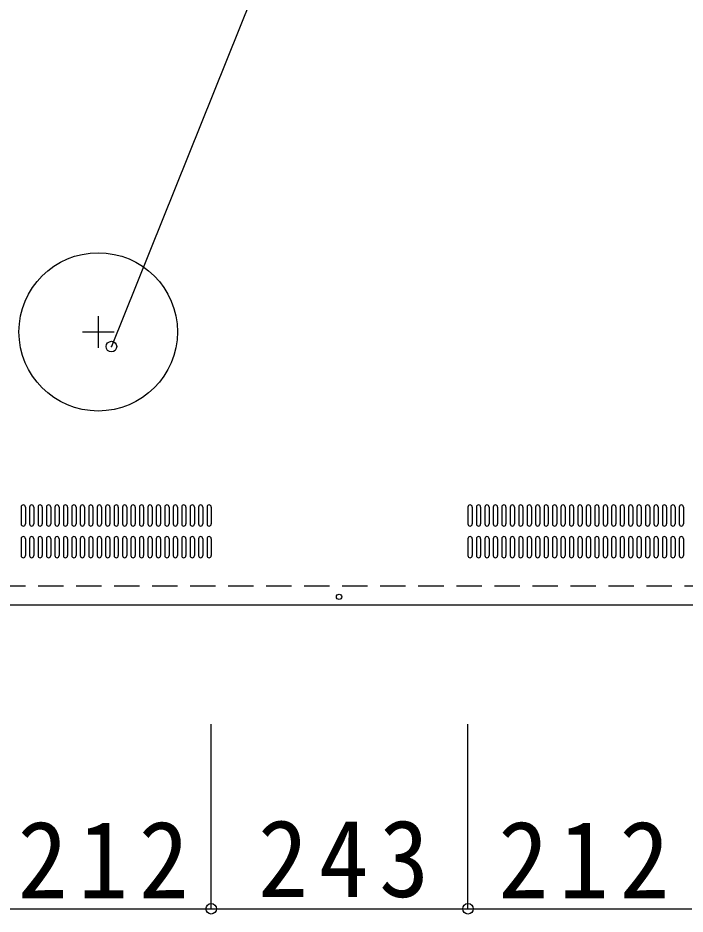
# Model space of a CAD drawing. Units: millimetres at full size, sheet at 1:20; details may follow other scales. Extents: x -3835 to 3448, y -4086 to 4350.
# Drawn here: x 922 to 1554, y 1955 to 2804 of the extents above; entities that cross this region are included whole.
import ezdxf

# ---------------------------------------------------------------- set-up
doc = ezdxf.new("R2010")
doc.units = ezdxf.units.MM
doc.header["$LTSCALE"] = 20
doc.header["$PDMODE"] = 32
doc.header["$PDSIZE"] = 10
doc.linetypes.add('CHAIN1', pattern=[8, 5, -1, 1, -1])
doc.linetypes.add('DASHED1', pattern=[1.8, 1.2, -0.6])
doc.layers.add('0-0', color=7, linetype='Continuous')
doc.styles.add('ＭＳ ゴシック', font='')
doc.styles.get('ＭＳ ゴシック').set_extended_font_data('MS Gothic')

msp = doc.modelspace()

# ---------------------------------------------------------------- linework, layer by layer
at = {"layer": '0-0'}
for p, q in [((1290.54, 3190.09), (1010.48, 2492.3)), ((925.01, 2340.24), (925.01, 2324.24)), ((929.01, 2340.24), (929.01, 2324.24)), ((933.01, 2340.24), (933.01, 2324.24)), ((937.01, 2340.24), (937.01, 2324.24)), ((941.01, 2340.24), (941.01, 2324.24)), ((945.01, 2340.24), (945.01, 2324.24)), ((949.01, 2340.24), (949.01, 2324.24)), ((953.01, 2340.24), (953.01, 2324.24)), ((957.01, 2340.24), (957.01, 2324.24)), ((961.01, 2340.24), (961.01, 2324.24)), ((965.01, 2340.24), (965.01, 2324.24)), ((969.01, 2340.24), (969.01, 2324.24)), ((973.01, 2340.24), (973.01, 2324.24)), ((977.01, 2340.24), (977.01, 2324.24)), ((981.01, 2340.24), (981.01, 2324.24)), ((985.01, 2340.24), (985.01, 2324.24)), ((989.01, 2340.24), (989.01, 2324.24)), ((993.01, 2340.24), (993.01, 2324.24)), ((997.01, 2340.24), (997.01, 2324.24)), ((1001.01, 2340.24), (1001.01, 2324.24)), ((1005.01, 2340.24), (1005.01, 2324.24)), ((1009.01, 2340.24), (1009.01, 2324.24)), ((1013.01, 2340.24), (1013.01, 2324.24)), ((1017.01, 2340.24), (1017.01, 2324.24)), ((1021.01, 2340.24), (1021.01, 2324.24)), ((1025.01, 2340.24), (1025.01, 2324.24)), ((1029.01, 2340.24), (1029.01, 2324.24)), ((1033.01, 2340.24), (1033.01, 2324.24)), ((1037.01, 2340.24), (1037.01, 2324.24)), ((1041.01, 2340.24), (1041.01, 2324.24)), ((1045.01, 2340.24), (1045.01, 2324.24)), ((1049.01, 2340.24), (1049.01, 2324.24)), ((1053.01, 2340.24), (1053.01, 2324.24)), ((1057.01, 2340.24), (1057.01, 2324.24)), ((1061.01, 2340.24), (1061.01, 2324.24)), ((1065.01, 2340.24), (1065.01, 2324.24)), ((1069.01, 2340.24), (1069.01, 2324.24)), ((1073.01, 2340.24), (1073.01, 2324.24)), ((1077.01, 2340.24), (1077.01, 2324.24)), ((1081.01, 2340.24), (1081.01, 2324.24)), ((1085.01, 2340.24), (1085.01, 2324.24)), ((1089.01, 2340.24), (1089.01, 2324.24)), ((1093.01, 2340.24), (1093.01, 2324.24)), ((1097.01, 2340.24), (1097.01, 2324.24)), ((1101.01, 2340.24), (1101.01, 2324.24)), ((1105.01, 2340.24), (1105.01, 2324.24)), ((1348.01, 2340.24), (1348.01, 2324.24)), ((1352.01, 2340.24), (1352.01, 2324.24)), ((1356.01, 2340.24), (1356.01, 2324.24)), ((1360.01, 2340.24), (1360.01, 2324.24)), ((1364.01, 2340.24), (1364.01, 2324.24)), ((1368.01, 2340.24), (1368.01, 2324.24)), ((1372.01, 2340.24), (1372.01, 2324.24)), ((1376.01, 2340.24), (1376.01, 2324.24)), ((1380.01, 2340.24), (1380.01, 2324.24)), ((1384.01, 2340.24), (1384.01, 2324.24)), ((1388.01, 2340.24), (1388.01, 2324.24)), ((1392.01, 2340.24), (1392.01, 2324.24)), ((1396.01, 2340.24), (1396.01, 2324.24)), ((1400.01, 2340.24), (1400.01, 2324.24)), ((1404.01, 2340.24), (1404.01, 2324.24)), ((1408.01, 2340.24), (1408.01, 2324.24)), ((1412.01, 2340.24), (1412.01, 2324.24)), ((1416.01, 2340.24), (1416.01, 2324.24)), ((1420.01, 2340.24), (1420.01, 2324.24)), ((1424.01, 2340.24), (1424.01, 2324.24)), ((1428.01, 2340.24), (1428.01, 2324.24)), ((1432.01, 2340.24), (1432.01, 2324.24)), ((1436.01, 2340.24), (1436.01, 2324.24)), ((1440.01, 2340.24), (1440.01, 2324.24)), ((1444.01, 2340.24), (1444.01, 2324.24)), ((1448.01, 2340.24), (1448.01, 2324.24)), ((1452.01, 2340.24), (1452.01, 2324.24)), ((1456.01, 2340.24), (1456.01, 2324.24)), ((1460.01, 2340.24), (1460.01, 2324.24)), ((1464.01, 2340.24), (1464.01, 2324.24)), ((1468.01, 2340.24), (1468.01, 2324.24)), ((1472.01, 2340.24), (1472.01, 2324.24)), ((1476.01, 2340.24), (1476.01, 2324.24)), ((1480.01, 2340.24), (1480.01, 2324.24)), ((1484.01, 2340.24), (1484.01, 2324.24)), ((1488.01, 2340.24), (1488.01, 2324.24)), ((1492.01, 2340.24), (1492.01, 2324.24)), ((1496.01, 2340.24), (1496.01, 2324.24)), ((1500.01, 2340.24), (1500.01, 2324.24)), ((1504.01, 2340.24), (1504.01, 2324.24)), ((1508.01, 2340.24), (1508.01, 2324.24)), ((1512.01, 2340.24), (1512.01, 2324.24)), ((1516.01, 2340.24), (1516.01, 2324.24)), ((1520.01, 2340.24), (1520.01, 2324.24)), ((1524.01, 2340.24), (1524.01, 2324.24)), ((1528.01, 2340.24), (1528.01, 2324.24)), ((1532.01, 2340.24), (1532.01, 2324.24)), ((1536.01, 2340.24), (1536.01, 2324.24)), ((1540.01, 2340.24), (1540.01, 2324.24)), ((1544.01, 2340.24), (1544.01, 2324.24)), ((1548.01, 2340.24), (1548.01, 2324.24)), ((1552.01, 2340.24), (1552.01, 2324.24)), ((925.01, 2310.24), (925.01, 2294.24)), ((929.01, 2310.24), (929.01, 2294.24)), ((933.01, 2310.24), (933.01, 2294.24)), ((937.01, 2310.24), (937.01, 2294.24)), ((941.01, 2310.24), (941.01, 2294.24)), ((945.01, 2310.24), (945.01, 2294.24)), ((949.01, 2310.24), (949.01, 2294.24)), ((953.01, 2310.24), (953.01, 2294.24)), ((957.01, 2310.24), (957.01, 2294.24)), ((961.01, 2310.24), (961.01, 2294.24)), ((965.01, 2310.24), (965.01, 2294.24)), ((969.01, 2310.24), (969.01, 2294.24)), ((973.01, 2310.24), (973.01, 2294.24)), ((977.01, 2310.24), (977.01, 2294.24)), ((981.01, 2310.24), (981.01, 2294.24)), ((985.01, 2310.24), (985.01, 2294.24)), ((989.01, 2310.24), (989.01, 2294.24)), ((993.01, 2310.24), (993.01, 2294.24)), ((997.01, 2310.24), (997.01, 2294.24)), ((1001.01, 2310.24), (1001.01, 2294.24)), ((1005.01, 2310.24), (1005.01, 2294.24)), ((1009.01, 2310.24), (1009.01, 2294.24)), ((1013.01, 2310.24), (1013.01, 2294.24)), ((1017.01, 2310.24), (1017.01, 2294.24)), ((1021.01, 2310.24), (1021.01, 2294.24)), ((1025.01, 2310.24), (1025.01, 2294.24)), ((1029.01, 2310.24), (1029.01, 2294.24)), ((1033.01, 2310.24), (1033.01, 2294.24)), ((1037.01, 2310.24), (1037.01, 2294.24)), ((1041.01, 2310.24), (1041.01, 2294.24)), ((1045.01, 2310.24), (1045.01, 2294.24)), ((1049.01, 2310.24), (1049.01, 2294.24)), ((1053.01, 2310.24), (1053.01, 2294.24)), ((1057.01, 2310.24), (1057.01, 2294.24)), ((1061.01, 2310.24), (1061.01, 2294.24)), ((1065.01, 2310.24), (1065.01, 2294.24)), ((1069.01, 2310.24), (1069.01, 2294.24)), ((1073.01, 2310.24), (1073.01, 2294.24)), ((1077.01, 2310.24), (1077.01, 2294.24)), ((1081.01, 2310.24), (1081.01, 2294.24)), ((1085.01, 2310.24), (1085.01, 2294.24)), ((1089.01, 2310.24), (1089.01, 2294.24)), ((1093.01, 2310.24), (1093.01, 2294.24)), ((1097.01, 2310.24), (1097.01, 2294.24)), ((1101.01, 2310.24), (1101.01, 2294.24)), ((1105.01, 2310.24), (1105.01, 2294.24)), ((1348.01, 2310.24), (1348.01, 2294.24)), ((1352.01, 2310.24), (1352.01, 2294.24)), ((1356.01, 2310.24), (1356.01, 2294.24)), ((1360.01, 2310.24), (1360.01, 2294.24)), ((1364.01, 2310.24), (1364.01, 2294.24)), ((1368.01, 2310.24), (1368.01, 2294.24)), ((1372.01, 2310.24), (1372.01, 2294.24)), ((1376.01, 2310.24), (1376.01, 2294.24)), ((1380.01, 2310.24), (1380.01, 2294.24)), ((1384.01, 2310.24), (1384.01, 2294.24)), ((1388.01, 2310.24), (1388.01, 2294.24)), ((1392.01, 2310.24), (1392.01, 2294.24)), ((1396.01, 2310.24), (1396.01, 2294.24)), ((1400.01, 2310.24), (1400.01, 2294.24)), ((1404.01, 2310.24), (1404.01, 2294.24)), ((1408.01, 2310.24), (1408.01, 2294.24)), ((1412.01, 2310.24), (1412.01, 2294.24)), ((1416.01, 2310.24), (1416.01, 2294.24)), ((1420.01, 2310.24), (1420.01, 2294.24)), ((1424.01, 2310.24), (1424.01, 2294.24)), ((1428.01, 2310.24), (1428.01, 2294.24)), ((1432.01, 2310.24), (1432.01, 2294.24)), ((1436.01, 2310.24), (1436.01, 2294.24)), ((1440.01, 2310.24), (1440.01, 2294.24)), ((1444.01, 2310.24), (1444.01, 2294.24)), ((1448.01, 2310.24), (1448.01, 2294.24)), ((1452.01, 2310.24), (1452.01, 2294.24)), ((1456.01, 2310.24), (1456.01, 2294.24)), ((1460.01, 2310.24), (1460.01, 2294.24)), ((1464.01, 2310.24), (1464.01, 2294.24)), ((1468.01, 2310.24), (1468.01, 2294.24)), ((1472.01, 2310.24), (1472.01, 2294.24)), ((1476.01, 2310.24), (1476.01, 2294.24)), ((1480.01, 2310.24), (1480.01, 2294.24)), ((1484.01, 2310.24), (1484.01, 2294.24)), ((1488.01, 2310.24), (1488.01, 2294.24)), ((1492.01, 2310.24), (1492.01, 2294.24)), ((1496.01, 2310.24), (1496.01, 2294.24)), ((1500.01, 2310.24), (1500.01, 2294.24)), ((1504.01, 2310.24), (1504.01, 2294.24)), ((1508.01, 2310.24), (1508.01, 2294.24)), ((1512.01, 2310.24), (1512.01, 2294.24)), ((1516.01, 2310.24), (1516.01, 2294.24)), ((1520.01, 2310.24), (1520.01, 2294.24)), ((1524.01, 2310.24), (1524.01, 2294.24)), ((1528.01, 2310.24), (1528.01, 2294.24)), ((1532.01, 2310.24), (1532.01, 2294.24)), ((1536.01, 2310.24), (1536.01, 2294.24)), ((1540.01, 2310.24), (1540.01, 2294.24)), ((1544.01, 2310.24), (1544.01, 2294.24)), ((1548.01, 2310.24), (1548.01, 2294.24)), ((1552.01, 2310.24), (1552.01, 2294.24)), ((2135.01, 2247.24), (298.01, 2247.24)), ((1105.01, 1959.65), (1105.01, 2134.63)), ((1348.01, 1959.65), (1348.01, 2134.63)), ((893.01, 1959.65), (1105.01, 1959.65)), ((1105.01, 1959.65), (1348.01, 1959.65)), ((1348.01, 1959.65), (1560.01, 1959.65))]:
    msp.add_line(p, q, dxfattribs=at)
at = {"layer": '0-0', "linetype": 'CHAIN1'}
for p, q in [((998.01, 2521.24), (998.01, 2491.24)), ((983.01, 2506.24), (1013.01, 2506.24))]:
    msp.add_line(p, q, dxfattribs=at)
at = {"layer": '0-0', "linetype": 'DASHED1'}
msp.add_line((2117.01, 2265.24), (298.01, 2265.24), dxfattribs=at)
at = {"layer": '0-0'}
for centre, radius in [((998.01, 2506.24), 75), ((1226.01, 2255.24), 2.5)]:
    msp.add_circle(centre, radius, dxfattribs=at)
for centre, start, end in [((927.01, 2340.24), 0, 180), ((935.01, 2340.24), 0, 180), ((943.01, 2340.24), 0, 180), ((951.01, 2340.24), 0, 180), ((959.01, 2340.24), 0, 180), ((967.01, 2340.24), 0, 180), ((975.01, 2340.24), 0, 180), ((983.01, 2340.24), 0, 180), ((991.01, 2340.24), 0, 180), ((999.01, 2340.24), 0, 180), ((1007.01, 2340.24), 0, 180), ((1015.01, 2340.24), 0, 180), ((1023.01, 2340.24), 0, 180), ((1031.01, 2340.24), 0, 180), ((1039.01, 2340.24), 0, 180), ((1047.01, 2340.24), 0, 180), ((1055.01, 2340.24), 0, 180), ((1063.01, 2340.24), 0, 180), ((1071.01, 2340.24), 0, 180), ((1079.01, 2340.24), 0, 180), ((1087.01, 2340.24), 0, 180), ((1095.01, 2340.24), 0, 180), ((1103.01, 2340.24), 0, 180), ((1350.01, 2340.24), 0, 180), ((1358.01, 2340.24), 0, 180), ((1366.01, 2340.24), 0, 180), ((1374.01, 2340.24), 0, 180), ((1382.01, 2340.24), 0, 180), ((1390.01, 2340.24), 0, 180), ((1398.01, 2340.24), 0, 180), ((1406.01, 2340.24), 0, 180), ((1414.01, 2340.24), 0, 180), ((1422.01, 2340.24), 0, 180), ((1430.01, 2340.24), 0, 180), ((1438.01, 2340.24), 0, 180), ((1446.01, 2340.24), 0, 180), ((1454.01, 2340.24), 0, 180), ((1462.01, 2340.24), 0, 180), ((1470.01, 2340.24), 0, 180), ((1478.01, 2340.24), 0, 180), ((1486.01, 2340.24), 0, 180), ((1494.01, 2340.24), 0, 180), ((1502.01, 2340.24), 0, 180), ((1510.01, 2340.24), 0, 180), ((1518.01, 2340.24), 0, 180), ((1526.01, 2340.24), 0, 180), ((1534.01, 2340.24), 0, 180), ((1542.01, 2340.24), 0, 180), ((1550.01, 2340.24), 0, 180), ((927.01, 2324.24), 180, 0), ((935.01, 2324.24), 180, 0), ((943.01, 2324.24), 180, 0), ((951.01, 2324.24), 180, 0), ((959.01, 2324.24), 180, 0), ((967.01, 2324.24), 180, 0), ((975.01, 2324.24), 180, 0), ((983.01, 2324.24), 180, 0), ((991.01, 2324.24), 180, 0), ((999.01, 2324.24), 180, 0), ((1007.01, 2324.24), 180, 0), ((1015.01, 2324.24), 180, 0), ((1023.01, 2324.24), 180, 0), ((1031.01, 2324.24), 180, 0), ((1039.01, 2324.24), 180, 0), ((1047.01, 2324.24), 180, 0), ((1055.01, 2324.24), 180, 0), ((1063.01, 2324.24), 180, 0), ((1071.01, 2324.24), 180, 0), ((1079.01, 2324.24), 180, 0), ((1087.01, 2324.24), 180, 0), ((1095.01, 2324.24), 180, 0), ((1103.01, 2324.24), 180, 0), ((1350.01, 2324.24), 180, 0), ((1358.01, 2324.24), 180, 0), ((1366.01, 2324.24), 180, 0), ((1374.01, 2324.24), 180, 0), ((1382.01, 2324.24), 180, 0), ((1390.01, 2324.24), 180, 0), ((1398.01, 2324.24), 180, 0), ((1406.01, 2324.24), 180, 0), ((1414.01, 2324.24), 180, 0), ((1422.01, 2324.24), 180, 0), ((1430.01, 2324.24), 180, 0), ((1438.01, 2324.24), 180, 0), ((1446.01, 2324.24), 180, 0), ((1454.01, 2324.24), 180, 0), ((1462.01, 2324.24), 180, 0), ((1470.01, 2324.24), 180, 0), ((1478.01, 2324.24), 180, 0), ((1486.01, 2324.24), 180, 0), ((1494.01, 2324.24), 180, 0), ((1502.01, 2324.24), 180, 0), ((1510.01, 2324.24), 180, 0), ((1518.01, 2324.24), 180, 0), ((1526.01, 2324.24), 180, 0), ((1534.01, 2324.24), 180, 0), ((1542.01, 2324.24), 180, 0), ((1550.01, 2324.24), 180, 0), ((927.01, 2310.24), 0, 180), ((935.01, 2310.24), 0, 180), ((943.01, 2310.24), 0, 180), ((951.01, 2310.24), 0, 180), ((959.01, 2310.24), 0, 180), ((967.01, 2310.24), 0, 180), ((975.01, 2310.24), 0, 180), ((983.01, 2310.24), 0, 180), ((991.01, 2310.24), 0, 180), ((999.01, 2310.24), 0, 180), ((1007.01, 2310.24), 0, 180), ((1015.01, 2310.24), 0, 180), ((1023.01, 2310.24), 0, 180), ((1031.01, 2310.24), 0, 180), ((1039.01, 2310.24), 0, 180), ((1047.01, 2310.24), 0, 180), ((1055.01, 2310.24), 0, 180), ((1063.01, 2310.24), 0, 180), ((1071.01, 2310.24), 0, 180), ((1079.01, 2310.24), 0, 180), ((1087.01, 2310.24), 0, 180), ((1095.01, 2310.24), 0, 180), ((1103.01, 2310.24), 0, 180), ((1350.01, 2310.24), 0, 180), ((1358.01, 2310.24), 0, 180), ((1366.01, 2310.24), 0, 180), ((1374.01, 2310.24), 0, 180), ((1382.01, 2310.24), 0, 180), ((1390.01, 2310.24), 0, 180), ((1398.01, 2310.24), 0, 180), ((1406.01, 2310.24), 0, 180), ((1414.01, 2310.24), 0, 180), ((1422.01, 2310.24), 0, 180), ((1430.01, 2310.24), 0, 180), ((1438.01, 2310.24), 0, 180), ((1446.01, 2310.24), 0, 180), ((1454.01, 2310.24), 0, 180), ((1462.01, 2310.24), 0, 180), ((1470.01, 2310.24), 0, 180), ((1478.01, 2310.24), 0, 180), ((1486.01, 2310.24), 0, 180), ((1494.01, 2310.24), 0, 180), ((1502.01, 2310.24), 0, 180), ((1510.01, 2310.24), 0, 180), ((1518.01, 2310.24), 0, 180), ((1526.01, 2310.24), 0, 180), ((1534.01, 2310.24), 0, 180), ((1542.01, 2310.24), 0, 180), ((1550.01, 2310.24), 0, 180), ((927.01, 2294.24), 180, 0), ((935.01, 2294.24), 180, 0), ((943.01, 2294.24), 180, 0), ((951.01, 2294.24), 180, 0), ((959.01, 2294.24), 180, 0), ((967.01, 2294.24), 180, 0), ((975.01, 2294.24), 180, 0), ((983.01, 2294.24), 180, 0), ((991.01, 2294.24), 180, 0), ((999.01, 2294.24), 180, 0), ((1007.01, 2294.24), 180, 0), ((1015.01, 2294.24), 180, 0), ((1023.01, 2294.24), 180, 0), ((1031.01, 2294.24), 180, 0), ((1039.01, 2294.24), 180, 0), ((1047.01, 2294.24), 180, 0), ((1055.01, 2294.24), 180, 0), ((1063.01, 2294.24), 180, 0), ((1071.01, 2294.24), 180, 0), ((1079.01, 2294.24), 180, 0), ((1087.01, 2294.24), 180, 0), ((1095.01, 2294.24), 180, 0), ((1103.01, 2294.24), 180, 0), ((1350.01, 2294.24), 180, 0), ((1358.01, 2294.24), 180, 0), ((1366.01, 2294.24), 180, 0), ((1374.01, 2294.24), 180, 0), ((1382.01, 2294.24), 180, 0), ((1390.01, 2294.24), 180, 0), ((1398.01, 2294.24), 180, 0), ((1406.01, 2294.24), 180, 0), ((1414.01, 2294.24), 180, 0), ((1422.01, 2294.24), 180, 0), ((1430.01, 2294.24), 180, 0), ((1438.01, 2294.24), 180, 0), ((1446.01, 2294.24), 180, 0), ((1454.01, 2294.24), 180, 0), ((1462.01, 2294.24), 180, 0), ((1470.01, 2294.24), 180, 0), ((1478.01, 2294.24), 180, 0), ((1486.01, 2294.24), 180, 0), ((1494.01, 2294.24), 180, 0), ((1502.01, 2294.24), 180, 0), ((1510.01, 2294.24), 180, 0), ((1518.01, 2294.24), 180, 0), ((1526.01, 2294.24), 180, 0), ((1534.01, 2294.24), 180, 0), ((1542.01, 2294.24), 180, 0), ((1550.01, 2294.24), 180, 0)]:
    msp.add_arc(centre, 2, start, end, dxfattribs=at)
for p in [(1010.48, 2492.3), (1105.01, 1959.65), (1348.01, 1959.65)]:
    msp.add_point(p, dxfattribs=at)

# ---------------------------------------------------------------- texts
at = {"layer": '0-0', "char_height": 73.31, "attachment_point": 7, "style": 'ＭＳ ゴシック'}
for s, insert in [('\\T1.21;\\W0.95;212', (921.77, 1969.65)), ('\\T1.21;\\W0.95;243', (1149.27, 1969.65)), ('\\T1.21;\\W0.95;212', (1376.77, 1969.65))]:
    msp.add_mtext(s, dxfattribs=dict(at, insert=insert))

doc.saveas('drawing.dxf')
